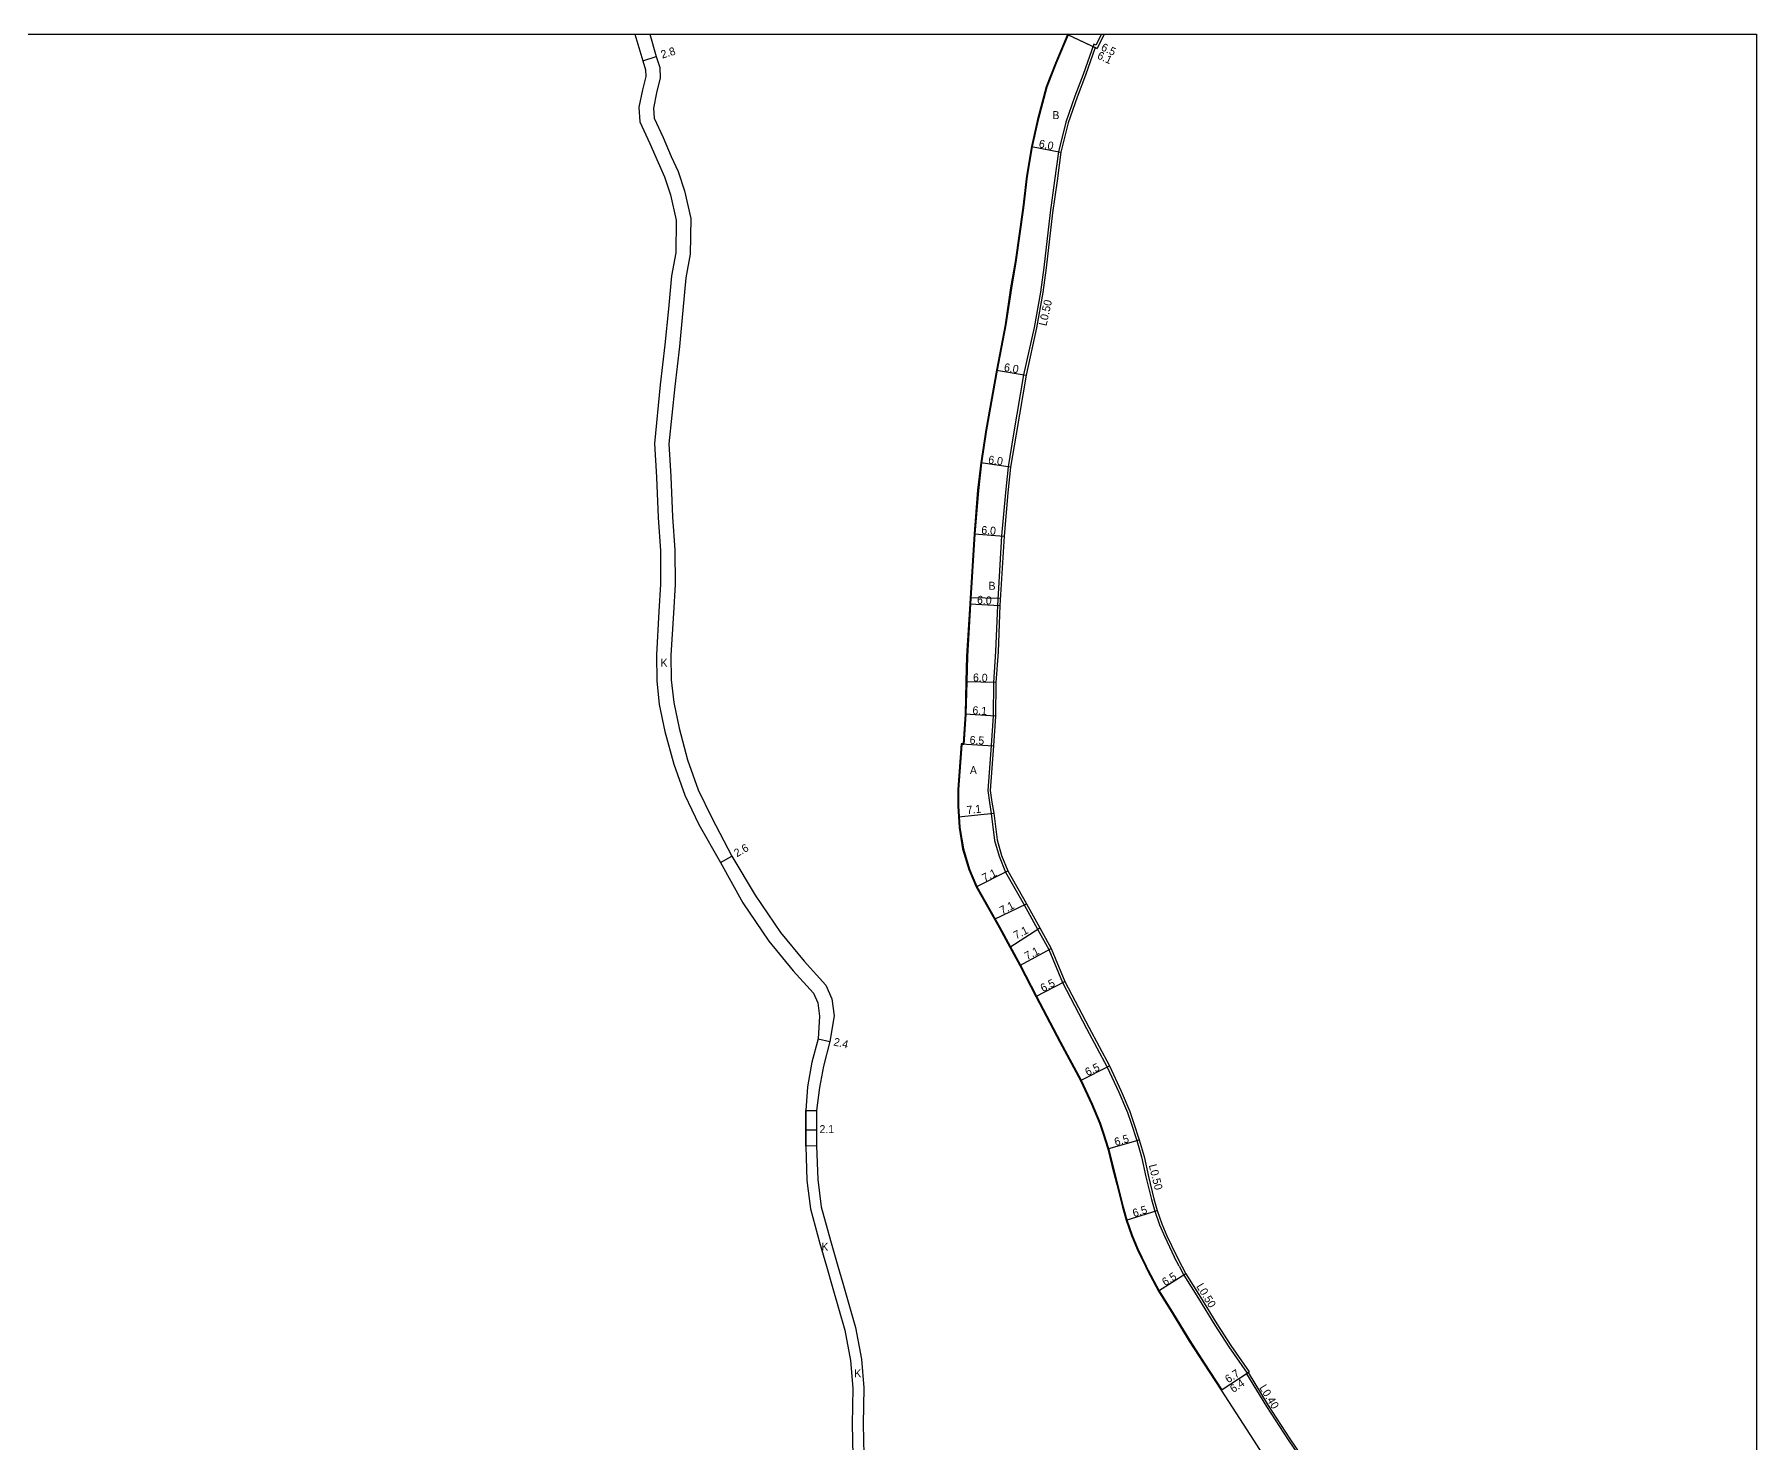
# Model space of a CAD drawing. Header units: metres. Extents: x -20000 to -17600, y -108000 to -105000.
# Drawn here: x -19544.3 to -19200, y -107681.8 to -107400 of the extents above; entities that cross this region are included whole.
import ezdxf

# ---------------------------------------------------------------- set-up
doc = ezdxf.new("R2010")
doc.units = ezdxf.units.M
doc.header["$LTSCALE"] = 2.5
for name, color, linetype in [('側溝・桝', 7, 'Continuous'), ('図郭', 7, 'Continuous'), ('幅員', 7, 'Continuous'), ('歩道・分離帯・安全施設', 7, 'Continuous'), ('舗装', 7, 'Continuous'), ('道路', 7, 'Continuous')]:
    doc.layers.add(name, color=color, linetype=linetype)
doc.styles.get("Standard").update_dxf_attribs({"font": ''})
doc.styles.get('Standard').set_extended_font_data('@MS PGothic')

msp = doc.modelspace()

# ---------------------------------------------------------------- linework, layer by layer
at = {"layer": '側溝・桝'}
for points in [[(-19330.96, -107400), (-19332.07, -107402.19), (-19332.49, -107401.99), (-19334.61, -107408.03), (-19336.31, -107412.4), (-19338.09, -107417.59), (-19339.58, -107423.5), (-19340.33, -107429.26), (-19341.23, -107435.68), (-19342.52, -107446.66), (-19343.17, -107451.56), (-19344.42, -107458.62), (-19346.52, -107468.1), (-19348.53, -107479.88), (-19349.62, -107486.49), (-19350.16, -107491.63), (-19350.95, -107500.31), (-19351.78, -107514.23), (-19352.15, -107523.45), (-19352.56, -107529.62), (-19352.65, -107536.32), (-19353.02, -107542.26), (-19353.71, -107551.26), (-19353.37, -107553.64), (-19352.99, -107555.86), (-19352.34, -107561.22), (-19351.39, -107564.38), (-19350.12, -107567.54), (-19346.4, -107574.11), (-19343.74, -107578.95), (-19341.5, -107583.02), (-19338.76, -107589.65), (-19333.96, -107598.79), (-19329.81, -107606.52), (-19327.48, -107611.55), (-19325.77, -107615.61), (-19325.03, -107617.77)], [(-19325.03, -107617.77), (-19323.92, -107621.22), (-19322.95, -107624.51), (-19322.07, -107628.51), (-19320.96, -107633), (-19320.28, -107635.37), (-19319.38, -107638.06), (-19318.33, -107640.5), (-19316.41, -107644.5)], [(-19315.46, -107646.33), (-19316.41, -107644.5)], [(-19315.46, -107646.33), (-19314.51, -107648.12), (-19311.59, -107652.78), (-19308.33, -107658.14), (-19305.53, -107662.5), (-19301.83, -107667.74)], [(-19302, -107667.85), (-19301.83, -107667.74)], [(-19302, -107667.85), (-19297.95, -107674.42), (-19293.67, -107681.06), (-19288.53, -107688.62), (-19283.77, -107695.59), (-19277.83, -107703.92), (-19273.3, -107709.91)], [(-19301.83, -107667.74), (-19301.67, -107667.63)]]:
    msp.add_lwpolyline(points, dxfattribs=at)
at = {"layer": '図郭'}
msp.add_lwpolyline([(-20000, -107400), (-19200, -107400), (-19200, -108000), (-20000, -108000)], close=True, dxfattribs=at)
at = {"layer": '幅員'}
for points in [[(-19337.73, -107400.09), (-19332.21, -107402.68)], [(-19337.73, -107400.09), (-19331.84, -107402.85)], [(-19422.64, -107405.29), (-19419.96, -107404.46)], [(-19344.98, -107422.43), (-19339.09, -107423.59)], [(-19351.94, -107467.19), (-19346.03, -107468.2)], [(-19349.13, -107486.55), (-19355.07, -107485.71)], [(-19356.43, -107499.91), (-19350.45, -107500.35)], [(-19357.27, -107513.88), (-19351.29, -107514.25)], [(-19352.06, -107529.64), (-19358.06, -107529.48)], [(-19352.15, -107536.34), (-19358.24, -107535.96)], [(-19359.01, -107541.87), (-19352.52, -107542.29)], [(-19359.56, -107556.51), (-19352.5, -107555.78)], [(-19407.14, -107565.64), (-19404.87, -107564.37)], [(-19356.03, -107570.48), (-19349.67, -107567.32)], [(-19352.36, -107576.96), (-19345.97, -107573.87)], [(-19349.28, -107582.53), (-19343.3, -107578.7)], [(-19347.28, -107586.2), (-19341.05, -107582.8)], [(-19344.08, -107592.43), (-19338.31, -107589.44)], [(-19387.63, -107600.9), (-19385.29, -107601.43)], [(-19335.18, -107609.2), (-19329.36, -107606.3)], [(-19390.04, -107619.06), (-19387.94, -107619.05)], [(-19329.69, -107622.87), (-19323.44, -107621.07)], [(-19326.01, -107637.14), (-19319.8, -107635.23)], [(-19314.08, -107647.87), (-19319.58, -107651.32)], [(-19307.02, -107671.14), (-19301.42, -107667.46)], [(-19307.02, -107671.14), (-19301.67, -107667.63)]]:
    msp.add_lwpolyline(points, dxfattribs=at)
at = {"layer": '歩道・分離帯・安全施設'}
msp.add_lwpolyline([(-19337.51, -107400), (-19337.59, -107400.15), (-19340.03, -107405.82), (-19341.89, -107410.6), (-19343.59, -107417.1), (-19344.83, -107422.46), (-19345.8, -107428.39), (-19346.57, -107434.69), (-19348.07, -107445.55), (-19348.97, -107450.77), (-19350.1, -107458.12), (-19351.79, -107467.21), (-19353.95, -107479.14), (-19354.92, -107485.73), (-19355.58, -107491.21), (-19356.28, -107499.92), (-19357.12, -107513.89), (-19357.77, -107524.39), (-19357.91, -107529.48), (-19358.09, -107535.96), (-19358.48, -107542.06), (-19358.87, -107542.03), (-19359.56, -107551.01), (-19359.55, -107554.31), (-19359.27, -107558.6), (-19358.58, -107562.89), (-19357.37, -107566.96), (-19355.9, -107570.41), (-19351.27, -107578.58), (-19347.15, -107586.13), (-19343.95, -107592.36), (-19339.15, -107601.48), (-19335.05, -107609.13), (-19332.83, -107613.91), (-19331.24, -107617.69), (-19330.55, -107619.69), (-19329.54, -107622.83), (-19328.72, -107626.21), (-19327.73, -107629.98), (-19326.61, -107634.51), (-19325.87, -107637.1), (-19324.84, -107640.16), (-19323.67, -107642.89), (-19322.03, -107646.33), (-19321.64, -107647.13), (-19319.45, -107651.25), (-19316.54, -107655.9), (-19313.3, -107661.23), (-19310.44, -107665.69), (-19306.89, -107671.05)], dxfattribs=at)
at = {"layer": '舗装'}
msp.add_lwpolyline([(-19357.2, -107512.66), (-19351.19, -107512.74)], dxfattribs=at)
at = {"layer": '道路'}
for points in [[(-19424.27, -107400), (-19422.64, -107405.29), (-19422.12, -107407.09), (-19422.08, -107408.43), (-19422.72, -107411.09), (-19423.47, -107414.58), (-19423.24, -107417.53), (-19421.24, -107421.84), (-19419.6, -107425.63), (-19418.33, -107428.51), (-19417.14, -107432.09), (-19415.97, -107437.18), (-19416.09, -107443.71), (-19416.94, -107448.3), (-19417.52, -107454.9), (-19418.23, -107462.08), (-19419.17, -107470.13), (-19420.34, -107481.83), (-19419.93, -107488.57), (-19419.61, -107496.67), (-19419.15, -107503.29), (-19419.1, -107509.96), (-19419.43, -107515.45), (-19419.94, -107524.09), (-19419.87, -107529.27), (-19419.36, -107534.04), (-19418.24, -107539.46), (-19416.49, -107545.95), (-19414.29, -107552.19), (-19411.44, -107558.02), (-19407.14, -107565.64), (-19402.65, -107573.71), (-19397.46, -107581.36), (-19392.61, -107587.27), (-19388.56, -107591.74), (-19387.7, -107593.68), (-19387.32, -107596.38), (-19387.63, -107600.9), (-19388.85, -107605.54), (-19389.72, -107610.49), (-19390.04, -107615.22)], [(-19421.27, -107400), (-19419.96, -107404.46), (-19419.23, -107406.64), (-19419.17, -107408.74), (-19419.89, -107411.73), (-19420.54, -107414.78), (-19420.39, -107416.78), (-19418.6, -107420.64), (-19416.96, -107424.42), (-19415.62, -107427.46), (-19414.35, -107431.31), (-19413.07, -107436.88), (-19413.19, -107444.01), (-19414.06, -107448.69), (-19414.63, -107455.15), (-19415.35, -107462.43), (-19416.28, -107470.45), (-19417.43, -107481.89), (-19417.04, -107488.42), (-19416.71, -107496.51), (-19416.24, -107503.2), (-19416.2, -107510.02), (-19416.55, -107515.8), (-19417.04, -107524.15), (-19416.97, -107529.09), (-19416.49, -107533.6), (-19415.42, -107538.79), (-19413.73, -107545.09), (-19411.61, -107551.07), (-19408.87, -107556.67), (-19404.87, -107564.37), (-19400.19, -107572.18), (-19395.14, -107579.62), (-19390.41, -107585.38), (-19386.1, -107590.14), (-19384.89, -107592.87), (-19384.4, -107596.28), (-19385.29, -107601.43), (-19386.51, -107606.37), (-19387.31, -107610.61), (-19387.94, -107615.21)], [(-19337.68, -107400), (-19337.73, -107400.09), (-19340.17, -107405.77), (-19342.03, -107410.55), (-19343.74, -107417.07), (-19344.98, -107422.43), (-19345.95, -107428.37), (-19346.71, -107434.67), (-19348.21, -107445.52), (-19349.12, -107450.74), (-19350.24, -107458.1), (-19351.94, -107467.19), (-19354.1, -107479.11), (-19355.07, -107485.71), (-19355.73, -107491.19), (-19356.43, -107499.91), (-19357.27, -107513.88), (-19357.92, -107524.38), (-19358.06, -107529.48), (-19358.24, -107535.96), (-19358.62, -107541.9), (-19359.01, -107541.87), (-19359.71, -107551.01), (-19359.7, -107554.32), (-19359.56, -107556.51), (-19359.42, -107558.62), (-19358.73, -107562.92), (-19357.51, -107567.01), (-19356.03, -107570.48), (-19352.36, -107576.96), (-19351.4, -107578.65), (-19349.28, -107582.53), (-19347.28, -107586.2), (-19344.08, -107592.43), (-19339.29, -107601.55), (-19335.18, -107609.2), (-19332.97, -107613.97), (-19331.38, -107617.75), (-19330.69, -107619.74)], [(-19330.4, -107400), (-19331.84, -107402.85), (-19332.21, -107402.68), (-19334.14, -107408.22), (-19335.84, -107412.57), (-19337.61, -107417.73), (-19339.09, -107423.59), (-19339.84, -107429.32), (-19340.73, -107435.74), (-19342.02, -107446.73), (-19342.68, -107451.64), (-19343.93, -107458.72), (-19346.03, -107468.2), (-19348.04, -107479.97), (-19349.13, -107486.55), (-19349.66, -107491.68), (-19350.45, -107500.35), (-19351.29, -107514.25), (-19351.65, -107523.48), (-19352.06, -107529.64), (-19352.15, -107536.34), (-19352.52, -107542.29), (-19353.21, -107551.24), (-19352.88, -107553.56), (-19352.5, -107555.78), (-19351.85, -107561.11), (-19350.92, -107564.21), (-19349.67, -107567.32), (-19345.97, -107573.87), (-19343.3, -107578.7), (-19341.05, -107582.8), (-19338.31, -107589.44), (-19333.52, -107598.56), (-19329.36, -107606.3), (-19327.02, -107611.34), (-19325.31, -107615.43), (-19324.55, -107617.62)], [(-19390.04, -107615.22), (-19390.04, -107622.32)], [(-19390.04, -107615.22), (-19390.04, -107622.32)], [(-19387.94, -107615.21), (-19387.94, -107622.31)], [(-19387.94, -107615.21), (-19387.94, -107622.31)], [(-19330.69, -107619.74), (-19329.69, -107622.87), (-19328.87, -107626.24), (-19327.88, -107630.02), (-19326.75, -107634.55), (-19326.01, -107637.14), (-19324.98, -107640.21), (-19323.81, -107642.96), (-19322.19, -107646.33)], [(-19324.55, -107617.62), (-19323.44, -107621.07), (-19322.46, -107624.39), (-19321.58, -107628.39), (-19320.47, -107632.87), (-19319.8, -107635.23), (-19318.91, -107637.88), (-19317.88, -107640.29), (-19315.97, -107644.27), (-19314.89, -107646.33)], [(-19390.04, -107622.32), (-19389.87, -107629.18), (-19389.14, -107634.88), (-19387.27, -107641.83), (-19385.96, -107646.32)], [(-19387.94, -107622.31), (-19387.67, -107629.01), (-19386.98, -107634.45), (-19385.15, -107641.22), (-19383.67, -107646.32)], [(-19385.96, -107646.32), (-19384.8, -107650.31), (-19382.26, -107659.12), (-19381.12, -107665.2), (-19380.67, -107670.73), (-19380.82, -107677.94), (-19380.66, -107684.3)], [(-19383.67, -107646.32), (-19382.68, -107649.72), (-19380.12, -107658.61), (-19378.94, -107664.91), (-19378.47, -107670.67), (-19378.62, -107677.93), (-19378.47, -107684.09)], [(-19322.19, -107646.33), (-19321.78, -107647.2), (-19319.58, -107651.32), (-19316.67, -107655.97), (-19313.42, -107661.31), (-19310.56, -107665.77), (-19307.02, -107671.14), (-19302.63, -107677.91), (-19298.07, -107685.08), (-19293.13, -107692.13), (-19288.38, -107698.94), (-19284.24, -107704.65), (-19277.83, -107713.36), (-19273.54, -107719.54)], [(-19314.89, -107646.33), (-19314.08, -107647.87), (-19311.16, -107652.52), (-19307.9, -107657.87), (-19305.12, -107662.22), (-19301.42, -107667.46), (-19301.67, -107667.63), (-19297.61, -107674.21), (-19293.34, -107680.84), (-19288.2, -107688.39), (-19283.44, -107695.36), (-19277.51, -107703.69), (-19272.98, -107709.66), (-19271.47, -107708.51)]]:
    msp.add_lwpolyline(points, dxfattribs=at)
msp.add_lwpolyline([(-19390.04, -107615.22), (-19387.94, -107615.21), (-19387.94, -107622.31), (-19390.04, -107622.32)], close=True, dxfattribs=at)

# ---------------------------------------------------------------- texts
at = {"layer": '側溝・桝'}
for s, rotation, p in [('L0.50', 77.518, (-19341.97, -107458.43)), ('L0.50', 283.9278, (-19321.51, -107626.16)), ('L0.50', 301.3277, (-19312.06, -107650.36)), ('L0.40', 301.6511, (-19299.48, -107670.62))]:
    msp.add_text(s, height=1.6, rotation=rotation, dxfattribs=at).set_placement(p)
at = {"layer": '幅員'}
for s, rotation, p in [('2.8', 17.2044, (-19418.77, -107404.89)), ('6.5', 334.8494, (-19331.19, -107403.14)), ('6.1', 334.8494, (-19331.95, -107404.79)), ('6.0', 348.8281, (-19343.58, -107422.6)), ('6.0', 350.2666, (-19350.54, -107467.32)), ('6.0', 351.9177, (-19353.67, -107485.81)), ('6.0', 355.7924, (-19355.03, -107499.91)), ('6.0', 356.4599, (-19355.87, -107513.87)), ('6.0', 358.4073, (-19356.66, -107529.42)), ('6.1', 356.4286, (-19356.79, -107535.95)), ('6.5', 356.2778, (-19357.36, -107541.88)), ('7.1', 5.9051, (-19357.83, -107555.95)), ('2.6', 29.2426, (-19403.87, -107564.6)), ('7.1', 26.3761, (-19354.33, -107569.52)), ('7.1', 27.3968, (-19350.81, -107576.05)), ('7.1', 27.3968, (-19348.03, -107581.02)), ('7.1', 27.3968, (-19345.83, -107585.16)), ('6.5', 27.3968, (-19342.66, -107591.58)), ('2.4', 347.3088, (-19384.62, -107602.19)), ('6.5', 26.5217, (-19333.75, -107608.38)), ('2.1', 0.0641, (-19387.33, -107619.74)), ('6.5', 16.0766, (-19328.13, -107622.32)), ('6.5', 17.1584, (-19324.46, -107636.56)), ('6.5', 32.1053, (-19318.24, -107650.36)), ('6.7', 33.2378, (-19305.61, -107669.79)), ('6.4', 33.2378, (-19304.62, -107671.72))]:
    msp.add_text(s, height=1.6, rotation=rotation, dxfattribs=at).set_placement(p)
at = {"layer": '舗装'}
for s, p in [('B', (-19340.77, -107416.98)), ('B', (-19353.54, -107511.09)), ('K', (-19419.11, -107526.48)), ('A', (-19357.27, -107547.96)), ('K', (-19386.96, -107643.27)), ('K', (-19380.38, -107668.56))]:
    msp.add_text(s, height=1.6, dxfattribs=at).set_placement(p)

doc.saveas('drawing.dxf')
